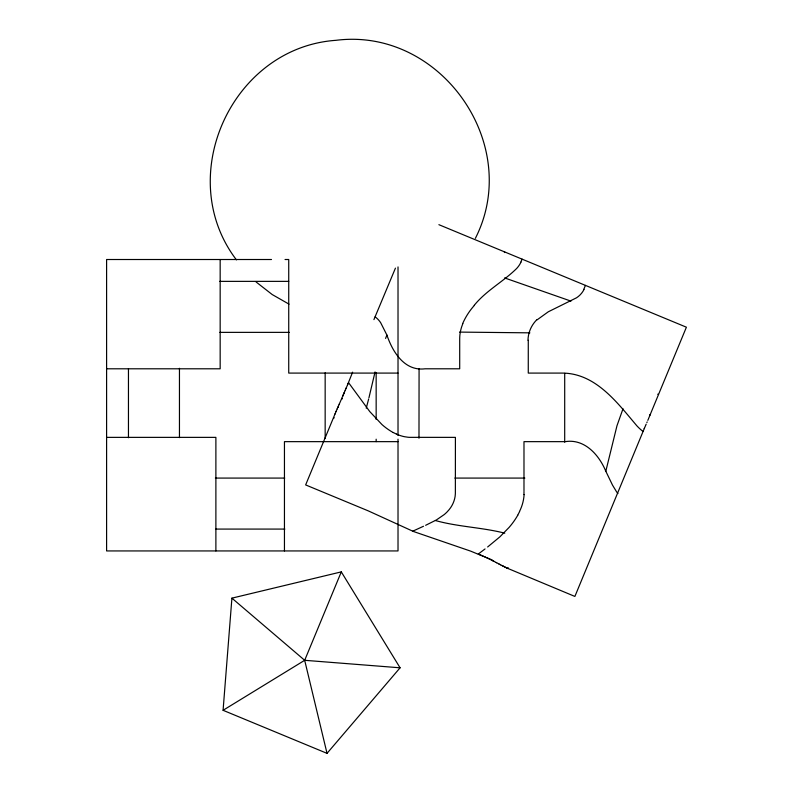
<?xml version="1.0" encoding="UTF-8"?>
<svg xmlns="http://www.w3.org/2000/svg" width="793" height="793" viewBox="0 0 793 793"><rect width="100%" height="100%" fill="white"/><g stroke="black" fill="none" stroke-linecap="round" stroke-linejoin="round"><path stroke-width="1.19" d="M418.982 438.242L419.081 368.646M523.985 491.601L523.955 494.594M564.695 442.226L564.705 373.354M528.277 340.256L528.267 373.087L561.989 373.087C595.612 373.037 617.301 402.755 636.918 425.871A60.565 60.565 0 0 0 640.149 429.063L641.676 430.371A32.444 32.444 0 0 0 643.014 431.422M223.081 710.3L231.913 598.15L341.297 571.882L400.078 667.805L327.023 753.35L223.081 710.3L304.681 660.301L400.078 667.805M368.943 397.799L375.049 371.947M368.646 399.018L366.247 408.187M605.812 471.24L616.974 425.762L623.011 408.762M352.617 372.155L347.859 384.06M385.586 338.423L386.915 335.082L380.67 322.711A22.68 22.68 0 0 0 375.139 316.863M462.844 323.574L461.635 326.924A43.328 43.328 0 0 0 460.515 331.137L459.98 334.319A39.68 39.68 0 0 0 459.702 338.918L459.702 368.795L425.098 368.795C404.499 371.451 392.575 351.844 386.915 335.082M347.552 384.813L348.097 383.485M507.312 568.214L574.885 596.435L644.332 428.408M335.152 413.659L305.642 484.919L368.17 510.831L413.49 531.508L470.616 551.115L492.156 559.947M395.439 268.133L373.919 319.619M347.612 384.655L345.213 390.404M327.023 753.35L304.681 660.301L341.297 571.882M504.407 252.551L504.665 251.916M522.091 259.133L520.872 262.096M585.442 285.381L583.826 289.267M335.013 414.005L336.202 411.171M648.595 418.496L686.401 327.202L438.886 224.677M649.893 415.334L649.923 414.6M648.377 419.011L647.812 420.369M345.986 388.56L346.303 387.817M336.004 411.626L337.213 408.791M345.361 390.047L344.241 392.684M647.157 421.906L646.85 422.619M343.746 393.824L344.42 392.267M337.174 408.881L337.818 407.384M344.103 393.011L343.26 394.964M337.719 407.622L337.957 407.087M342.764 396.094L343.458 394.488M645.918 424.78L646.176 424.186M337.887 407.235L338.552 405.699M343.141 395.231L339.176 404.281M645.671 425.355L644.253 428.607M338.472 405.897L339.226 404.172M475.374 238.346C523.152 144.356 440.502 27.002 335.915 40.324C231.764 47.58 173.152 176.819 236.443 259.886M519.603 511.554L517.72 515.222M508.363 567.867L507.956 568.522L505.756 567.451M474.244 305.295C486.139 290.585 503.277 281.684 516.6 268.54A24.206 24.206 0 0 0 520.961 262.136M537.188 319.787L548.31 311.778L576.521 297.801A21.282 21.282 0 0 0 584.054 289.386M487.636 546.982L499.848 536.881L509.106 527.395A75.613 75.613 0 0 0 517.76 515.242M485.048 548.944L478.268 554.049L479.596 554.594M425.633 525.313L436.428 519.93L444.239 514.558A39.263 39.263 0 0 0 447.202 511.812L449.225 509.532A27.398 27.398 0 0 0 455.113 496.438L455.202 495.387A27.487 27.487 0 0 0 455.37 493.246L455.41 437.369L409.733 437.349A28.389 28.389 0 0 1 407.78 437.211L404.232 436.665A39.075 39.075 0 0 1 396.48 434.088M412.727 531.201L423.512 526.255M271.493 259.509L106.599 259.509L106.599 550.937L398.017 550.937L398.017 439.193M285.044 259.509L288.731 259.509L288.731 373.087L398.017 373.087M219.78 281.366L288.731 281.366M219.889 332.366L289.247 332.366M106.599 368.795L220.167 368.795L220.167 259.509M106.599 437.369L215.884 437.369L215.884 550.937M398.017 441.651L284.449 441.651L284.449 550.937M215.369 478.08L284.727 478.08M454.845 478.08L524.857 478.08M215.884 529.08L284.836 529.08M459.514 332.098L529.883 332.842M435.387 520.525C458.106 526.879 481.956 527.355 504.774 533.164M570.95 301.112L504.586 277.917M334.23 417.901L333.516 417.604M657.734 394.18L658.527 394.508M480.112 554.813L481.619 555.457M482.124 555.675L483.611 556.329M396.47 434.108L393.219 432.502M484.592 556.775L485.564 557.221M486.535 557.677L487.992 558.371M488.468 558.599L489.905 559.303M506.301 567.719L506.846 567.986M505.894 567.51L500.502 564.765M490.421 559.561L493.533 561.137M505.191 567.173L504.16 566.648M289.029 304.145L272.227 294.56L256.08 281.961M503.823 566.48L502.138 565.617M492.78 560.75L493.841 561.295M493.742 561.236L495.714 562.267M496.349 562.594L498.886 563.922M498.589 563.764L500.066 564.547M496.031 562.425L496.626 562.743M499.848 564.428L500.571 564.804M341.763 398.373L342.378 398.869M231.913 598.15L304.681 660.301M348.474 382.553L369.756 411.557L381.948 424.542A62.191 62.191 0 0 0 393.199 432.552M605.743 471.082C598.963 454.845 584.55 438.509 565.24 441.651L523.985 441.651L523.985 490.748M606.05 471.716L612.503 485.108L616.617 491.878A30.431 30.431 0 0 0 617.916 493.533M398.017 266.924L398.017 435.496M376.16 372.7L376.16 419.487M376.16 439.193L376.16 441.651M325.16 372.809L325.16 438.45M179.456 368.289L179.456 437.647M128.456 368.795L128.456 437.756M527.979 340.256A29.866 29.866 0 0 1 536.98 319.579M462.696 323.504A68.238 68.238 0 0 1 474.363 305.404M524.114 494.614A43.506 43.506 0 0 1 519.484 511.495"/></g></svg>
